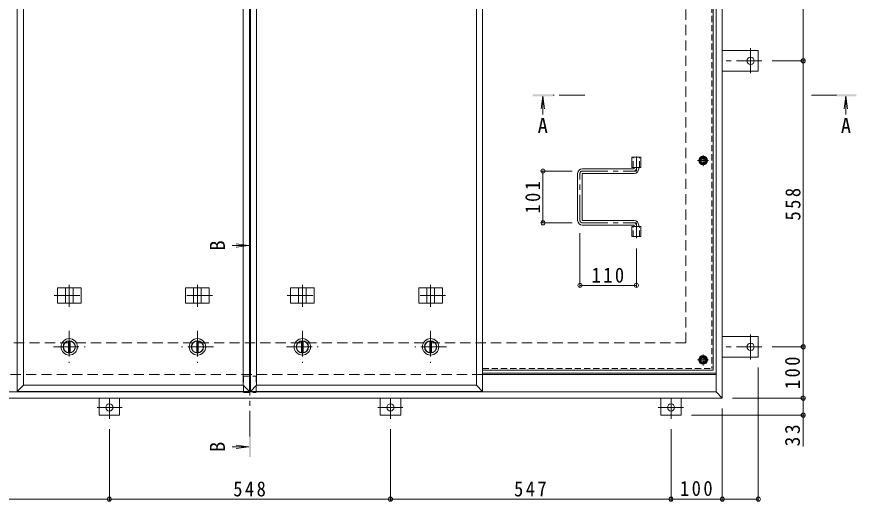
# Model space of a CAD drawing. Units: millimetres at full size, sheet at 1:10. Extents: x -2670 to 2753, y -1962 to 1808.
# Drawn here: x -1831 to -195, y -326 to 619 of the extents above; entities that cross this region are included whole.
import ezdxf
from ezdxf.enums import TextEntityAlignment as Align

# ---------------------------------------------------------------- set-up
doc = ezdxf.new("R2010")
doc.units = ezdxf.units.MM
doc.header["$LTSCALE"] = 10
doc.header["$PDMODE"] = 32
doc.header["$PDSIZE"] = 8
for name, pattern in [('CHAIN1', [8, 5, -1, 1, -1]), ('DASHED1', [1.8, 1.2, -0.6]), ('DASHED2', [3, 2, -1])]:
    doc.linetypes.add(name, pattern=pattern)
for name, color, linetype, lineweight in [('0-1_躯体', 2, 'Continuous', 9), ('0-2_仕上', 3, 'Continuous', 9), ('0-3_建具', 4, 'Continuous', 9), ('0-5_寸法', 7, 'DASHED1', 9), ('0-6_ハッチ', 6, 'Continuous', 9), ('0-7', 5, 'Continuous', 5), ('0-A', 3, 'CHAIN1', 9), ('0-B', 2, 'Continuous', 9), ('0-C', 2, 'Continuous', 9), ('0-E', 3, 'Continuous', 9), ('0-F', 7, 'Continuous', 9)]:
    doc.layers.add(name, color=color, linetype=linetype, lineweight=lineweight)
doc.styles.add('ＭＳ ゴシック', font='')
doc.styles.get('ＭＳ ゴシック').set_extended_font_data('MS Gothic')

msp = doc.modelspace()

# ---------------------------------------------------------------- linework, layer by layer
at = {"layer": '0-1_躯体', "linetype": 'DASHED2'}
for p, q in [((-526.83, -16.56), (-526.83, 1083.44)), ((-2226.83, -16.56), (-526.83, -16.56)), ((-923.33, -78.56), (-2285.83, -78.56))]:
    msp.add_line(p, q, dxfattribs=at)
at = {"layer": '0-1_躯体'}
msp.add_line((-467.83, -78.56), (-923.33, -78.56), dxfattribs=at)
at = {"layer": '0-2_仕上'}
for p, q in [((-1830.33, -111.56), (-1830.33, 1178.44)), ((-1377.83, 1178.44), (-1377.83, -111.56)), ((-1375.83, -111.56), (-1375.83, 1178.44)), ((-923.33, 1178.44), (-923.33, -111.56)), ((-1818.33, -99.56), (-1818.33, 1166.44)), ((-1389.83, 1166.44), (-1389.83, -99.56)), ((-1363.83, -99.56), (-1363.83, 1166.44)), ((-935.33, 1166.44), (-935.33, -99.56)), ((-631.98, 325.44), (-631.98, 345.44)), ((-631.98, 345.44), (-614.68, 345.44)), ((-614.68, 325.44), (-614.68, 345.44)), ((-631.98, 325.44), (-614.68, 325.44)), ((-631.98, 190.44), (-631.98, 210.44)), ((-631.98, 210.44), (-614.68, 210.44)), ((-614.68, 190.44), (-614.68, 210.44)), ((-631.98, 190.44), (-614.68, 190.44)), ((-1830.33, -111.56), (-1818.33, -99.56)), ((-1377.83, -111.56), (-1830.33, -111.56)), ((-1375.83, -111.56), (-1363.83, -99.56)), ((-923.33, -111.56), (-1375.83, -111.56))]:
    msp.add_line(p, q, dxfattribs=at)
at = {"layer": '0-2_仕上', "color": 4}
for p, q in [((-805.83, 464.44), (-809.09, 439.65)), ((-805.83, 464.44), (-805.83, 428.83)), ((-805.83, 464.44), (-802.56, 439.65)), ((-214.75, 464.44), (-218.01, 439.65)), ((-214.75, 464.44), (-211.49, 439.65)), ((-214.75, 464.44), (-214.75, 428.83)), ((-1378.83, 173.2), (-1411.6, 173.2)), ((-1378.83, 173.2), (-1403.61, 176.46)), ((-1378.83, 173.2), (-1403.61, 169.94)), ((-1378.83, -219.66), (-1411.6, -219.66)), ((-1378.83, -219.66), (-1403.61, -216.4)), ((-1378.83, -219.66), (-1403.61, -222.92))]:
    msp.add_line(p, q, dxfattribs=at)
at = {"layer": '0-2_仕上', "color": 4, "linetype": 'CHAIN1'}
for p, q in [((-723.56, 466.44), (-785.83, 466.44)), ((-233.38, 466.44), (-282.06, 466.44)), ((-1376.83, -199.66), (-1376.83, 153.2))]:
    msp.add_line(p, q, dxfattribs=at)
at = {"layer": '0-2_仕上', "linetype": 'DASHED1'}
for p, q in [((-629.68, 325.44), (-629.68, 345.44)), ((-616.98, 325.44), (-616.98, 345.44)), ((-629.68, 190.44), (-629.68, 210.44)), ((-616.98, 190.44), (-616.98, 210.44))]:
    msp.add_line(p, q, dxfattribs=at)
at = {"layer": '0-2_仕上'}
for points in [[(-1377.83, -111.56), (-1389.83, -99.56), (-1818.33, -99.56)], [(-923.33, -111.56), (-935.33, -99.56), (-1363.83, -99.56)]]:
    msp.add_lwpolyline(points, dxfattribs=at)
at = {"layer": '0-2_仕上', "color": 4}
for points in [[(-825.83, 464.44), (-825.83, 468.44), (-785.83, 464.44), (-785.83, 468.44)], [(-234.75, 464.44), (-234.75, 468.44), (-194.75, 464.44), (-194.75, 468.44)], [(-1374.83, 193.2), (-1378.83, 193.2), (-1374.83, 153.2), (-1378.83, 153.2)], [(-1378.83, -239.66), (-1374.83, -239.66), (-1378.83, -199.66), (-1374.83, -199.66)]]:
    msp.add_solid(points, dxfattribs=at)
at = {"layer": '0-3_建具', "color": 2}
for p, q in [((-467.83, -112.56), (-467.83, 1179.44)), ((-455.83, -124.56), (-455.83, 1191.44)), ((-467.83, -78.56), (-923.33, -78.56)), ((-467.83, -112.56), (-2285.83, -112.56)), ((-455.83, -124.56), (-467.83, -112.56)), ((-455.83, -124.56), (-2297.83, -124.56))]:
    msp.add_line(p, q, dxfattribs=at)
at = {"layer": '0-3_建具'}
for p, q in [((-1752.17, 60.44), (-1752.17, 90.44)), ((-1752.17, 90.44), (-1705.99, 90.44)), ((-1736.58, 60.44), (-1736.58, 90.44)), ((-1721.58, 60.44), (-1721.58, 90.44)), ((-1705.99, 60.44), (-1705.99, 90.44)), ((-1455.99, 90.44), (-1502.17, 90.44)), ((-1502.17, 60.44), (-1502.17, 90.44)), ((-1486.58, 60.44), (-1486.58, 90.44)), ((-1471.58, 60.44), (-1471.58, 90.44)), ((-1455.99, 60.44), (-1455.99, 90.44)), ((-1297.67, 60.44), (-1297.67, 90.44)), ((-1297.67, 90.44), (-1251.49, 90.44)), ((-1282.08, 60.44), (-1282.08, 90.44)), ((-1267.08, 60.44), (-1267.08, 90.44)), ((-1251.49, 60.44), (-1251.49, 90.44)), ((-1001.49, 90.44), (-1047.67, 90.44)), ((-1047.67, 60.44), (-1047.67, 90.44)), ((-1032.08, 60.44), (-1032.08, 90.44)), ((-1017.08, 60.44), (-1017.08, 90.44)), ((-1001.49, 60.44), (-1001.49, 90.44)), ((-1752.17, 60.44), (-1705.99, 60.44)), ((-1455.99, 60.44), (-1502.17, 60.44)), ((-1297.67, 60.44), (-1251.49, 60.44)), ((-1001.49, 60.44), (-1047.67, 60.44))]:
    msp.add_line(p, q, dxfattribs=at)
at = {"layer": '0-3_建具', "linetype": 'CHAIN1'}
for p, q in [((-1729.08, 53.32), (-1729.08, 96.56)), ((-1479.08, 53.32), (-1479.08, 96.56)), ((-1274.58, 53.32), (-1274.58, 96.56)), ((-1024.58, 53.32), (-1024.58, 96.56)), ((-1758.49, 75.44), (-1699.67, 75.44)), ((-1449.67, 75.44), (-1508.49, 75.44)), ((-1303.99, 75.44), (-1245.17, 75.44)), ((-995.17, 75.44), (-1053.99, 75.44))]:
    msp.add_line(p, q, dxfattribs=at)
at = {"layer": '0-5_寸法'}
for p, q in [((-1389.13, -81.76), (-1389.13, -113.76)), ((-1389.13, -81.76), (-1364.53, -81.76)), ((-1364.53, -81.76), (-1364.53, -113.76)), ((-1389.13, -113.76), (-1364.53, -113.76))]:
    msp.add_line(p, q, dxfattribs=at)
at = {"layer": '0-6_ハッチ', "linetype": 'CHAIN1'}
for p, q in [((-623.33, 346.82), (-623.33, 318.44)), ((-733.33, 221.95), (-733.33, 313.93)), ((-728.82, 318.44), (-623.33, 318.44)), ((-728.82, 217.44), (-623.33, 217.44)), ((-623.33, 187.55), (-623.33, 217.44))]:
    msp.add_line(p, q, dxfattribs=at)
at = {"layer": '0-6_ハッチ'}
for p, q in [((-737.83, 221.94), (-737.83, 313.94)), ((-628.83, 322.94), (-728.83, 322.94)), ((-728.83, 222.94), (-728.83, 312.94)), ((-727.83, 313.94), (-627.83, 313.94)), ((-627.83, 323.94), (-627.83, 325.44)), ((-618.83, 322.94), (-618.83, 325.44)), ((-628.83, 212.94), (-728.83, 212.94)), ((-727.83, 221.94), (-627.83, 221.94)), ((-618.83, 212.94), (-618.83, 210.44)), ((-627.83, 211.94), (-627.83, 210.44)), ((-923.33, -75.56), (-467.83, -75.56)), ((-923.33, -78.56), (-467.83, -78.56))]:
    msp.add_line(p, q, dxfattribs=at)
for centre, radius, start, end in [((-728.83, 313.94), 9, 90, 180), ((-727.83, 312.94), 1, 90, 180), ((-628.83, 323.94), 1, 270, 0), ((-627.83, 322.94), 9, 270, 0), ((-728.83, 221.94), 9, 180, 270), ((-727.83, 222.94), 1, 180, 270), ((-628.83, 211.94), 1, 0, 90), ((-627.83, 212.94), 9, 0, 90)]:
    msp.add_arc(centre, radius, start, end, dxfattribs=at)
at = {"layer": '0-6_ハッチ', "linetype": 'CHAIN1'}
for centre, radius, start, end in [((-728.82, 313.93), 4.51, 90, 180), ((-627.83, 322.94), 4.5, 270.29569, 0), ((-728.82, 221.95), 4.51, 180, 270), ((-627.83, 212.94), 4.5, 0, 89.70431)]:
    msp.add_arc(centre, radius, start, end, dxfattribs=at)
at = {"layer": '0-7'}
for centre, radius in [((-493.33, 338.94), 5), ((-493.33, 338.94), 4.19), ((-493.33, -50.06), 5), ((-493.33, -50.06), 4.19)]:
    msp.add_circle(centre, radius, dxfattribs=at)
at = {"layer": '0-A', "linetype": 'DASHED1'}
for p in [(-476.53, 657.19), (-923.33, -66.86)]:
    msp.add_line(p, (-476.53, -66.86), dxfattribs=at)
at = {"layer": '0-A', "linetype": 'Continuous'}
for q in [(-473.33, 655.95), (-923.33, -70.06)]:
    msp.add_line((-473.33, -70.06), q, dxfattribs=at)
at = {"layer": '0-A'}
for p, q in [((-493.33, 328.26), (-493.33, 349.62)), ((-482.65, 338.94), (-504.01, 338.94)), ((-493.33, -60.74), (-493.33, -39.38)), ((-482.65, -50.06), (-504.01, -50.06))]:
    msp.add_line(p, q, dxfattribs=at)
at = {"layer": '0-B'}
for p, q in [((-500.83, 338.94), (-497.07, 345.44)), ((-497.07, 345.44), (-489.58, 345.44)), ((-485.83, 338.94), (-489.58, 345.44)), ((-500.83, 338.94), (-497.07, 332.44)), ((-497.07, 332.44), (-489.58, 332.44)), ((-485.83, 338.94), (-489.58, 332.44)), ((-500.83, -50.06), (-497.07, -43.56)), ((-497.07, -43.56), (-489.58, -43.56)), ((-485.83, -50.06), (-489.58, -43.56)), ((-500.83, -50.06), (-497.07, -56.56)), ((-497.07, -56.56), (-489.58, -56.56)), ((-485.83, -50.06), (-489.58, -56.56))]:
    msp.add_line(p, q, dxfattribs=at)
for centre, radius in [((-493.33, 338.94), 8.5), ((-493.33, 338.94), 6.5), ((-493.33, -50.06), 8.5), ((-493.33, -50.06), 6.5)]:
    msp.add_circle(centre, radius, dxfattribs=at)
at = {"layer": '0-C', "linetype": 'CHAIN1'}
for p, q in [((-1729.08, 6.44), (-1729.08, -55.56)), ((-1479.08, 6.44), (-1479.08, -55.56)), ((-1274.58, 6.44), (-1274.58, -55.56)), ((-1024.58, 6.44), (-1024.58, -55.56)), ((-1760.08, -24.56), (-1698.08, -24.56)), ((-1448.08, -24.56), (-1510.08, -24.56)), ((-1305.58, -24.56), (-1243.58, -24.56)), ((-993.58, -24.56), (-1055.58, -24.56))]:
    msp.add_line(p, q, dxfattribs=at)
at = {"layer": '0-C'}
for p, q in [((-1730.58, -35.96), (-1730.58, -13.16)), ((-1727.58, -35.96), (-1727.58, -13.16)), ((-1480.58, -35.96), (-1480.58, -13.16)), ((-1477.58, -35.96), (-1477.58, -13.16)), ((-1276.08, -35.96), (-1276.08, -13.16)), ((-1273.08, -35.96), (-1273.08, -13.16)), ((-1026.08, -35.96), (-1026.08, -13.16)), ((-1023.08, -35.96), (-1023.08, -13.16))]:
    msp.add_line(p, q, dxfattribs=at)
for centre, radius in [((-1729.08, -24.56), 16), ((-1729.08, -24.56), 12), ((-1729.08, -24.56), 11.5), ((-1479.08, -24.56), 16), ((-1479.08, -24.56), 12), ((-1479.08, -24.56), 11.5), ((-1274.58, -24.56), 16), ((-1274.58, -24.56), 12), ((-1274.58, -24.56), 11.5), ((-1024.58, -24.56), 16), ((-1024.58, -24.56), 12), ((-1024.58, -24.56), 11.5)]:
    msp.add_circle(centre, radius, dxfattribs=at)
at = {"layer": '0-E', "linetype": 'CHAIN1'}
for p, q in [((-400.63, 558.28), (-400.63, 509.39)), ((-378.47, 533.44), (-455.83, 533.44)), ((-400.63, -49.4), (-400.63, -0.51)), ((-378.47, -24.56), (-455.83, -24.56)), ((-1650.83, -164.92), (-1650.83, -124.76)), ((-1102.83, -164.92), (-1102.83, -124.76)), ((-555.83, -164.92), (-555.83, -124.76)), ((-1625.99, -142.76), (-1674.87, -142.76)), ((-1127.67, -142.76), (-1078.78, -142.76)), ((-580.67, -142.76), (-531.78, -142.76))]:
    msp.add_line(p, q, dxfattribs=at)
at = {"layer": '0-E'}
for p, q in [((-455.83, 553.44), (-385.63, 553.44)), ((-385.63, 553.44), (-385.63, 513.44)), ((-455.83, 513.44), (-385.63, 513.44)), ((-455.83, -4.56), (-385.63, -4.56)), ((-385.63, -44.56), (-385.63, -4.56)), ((-455.83, -44.56), (-385.63, -44.56)), ((-1670.83, -124.56), (-1670.83, -157.76)), ((-1630.83, -124.56), (-1630.83, -157.76)), ((-1122.83, -124.56), (-1122.83, -157.76)), ((-1082.83, -124.56), (-1082.83, -157.76)), ((-575.83, -124.56), (-575.83, -157.76)), ((-535.83, -124.56), (-535.83, -157.76)), ((-1630.83, -157.76), (-1670.83, -157.76)), ((-1122.83, -157.76), (-1082.83, -157.76)), ((-575.83, -157.76), (-535.83, -157.76))]:
    msp.add_line(p, q, dxfattribs=at)
for centre in [(-400.63, 533.44), (-400.63, -24.56), (-1650.83, -142.76), (-1102.83, -142.76), (-555.83, -142.76)]:
    msp.add_circle(centre, 7, dxfattribs=at)
at = {"layer": '0-F'}
for p, q in [((-298.06, 1091.44), (-298.06, 533.44)), ((-295.06, 533.44), (-358.47, 533.44)), ((-298.06, 533.44), (-298.06, -24.56)), ((-808.48, 318.44), (-748.82, 318.44)), ((-805.48, 318.44), (-805.48, 217.44)), ((-808.48, 217.44), (-748.82, 217.44)), ((-733.33, 92.29), (-733.33, 197.44)), ((-623.33, 92.29), (-623.33, 167.55)), ((-623.33, 95.29), (-733.33, 95.29)), ((-295.06, -24.56), (-358.47, -24.56)), ((-298.06, -24.56), (-298.06, -124.56)), ((-385.63, -324.73), (-385.63, -64.56)), ((-295.06, -124.56), (-435.83, -124.56)), ((-298.06, -124.56), (-298.06, -157.76)), ((-455.83, -324.73), (-455.83, -144.56)), ((-295.06, -157.76), (-515.83, -157.76)), ((-298.06, -157.76), (-298.06, -218.77)), ((-1650.83, -324.73), (-1650.83, -184.92)), ((-1102.83, -324.73), (-1102.83, -184.92)), ((-555.83, -324.73), (-555.83, -184.92)), ((-2197.83, -321.73), (-1650.83, -321.73)), ((-1650.83, -321.73), (-1102.83, -321.73)), ((-1102.83, -321.73), (-555.83, -321.73)), ((-555.83, -321.73), (-455.83, -321.73)), ((-455.83, -321.73), (-385.63, -321.73))]:
    msp.add_line(p, q, dxfattribs=at)
for p in [(-298.06, 533.44), (-805.48, 318.44), (-805.48, 217.44), (-733.33, 95.29), (-623.33, 95.29), (-298.06, -24.56), (-298.06, -124.56), (-298.06, -157.76), (-1650.83, -321.73), (-1102.83, -321.73), (-555.83, -321.73), (-455.83, -321.73), (-385.63, -321.73)]:
    msp.add_point(p, dxfattribs=at)

# ---------------------------------------------------------------- texts
at = {"layer": '0-5_寸法', "color": 2, "style": 'ＭＳ ゴシック'}
for p in [(-815.83, 383.74), (-224.75, 383.74)]:
    msp.add_text('A', height=29.33, dxfattribs=at).set_placement(p, align=Align.BOTTOM_LEFT)
for p in [(-1416.69, 163.2), (-1416.69, -229.66)]:
    msp.add_text('B', height=29.33, rotation=90, dxfattribs=at).set_placement(p, align=Align.BOTTOM_LEFT)
at = {"layer": '0-F', "color": 2, "char_height": 29.33, "attachment_point": 7, "rotation": 90, "style": 'ＭＳ ゴシック'}
for s, insert in [('\\T1.27;\\W0.9;101', (-810.48, 235.44)), ('\\T1.27;\\W0.9;558', (-303.06, 221.94)), ('\\T1.27;\\W0.9;100', (-304.06, -107.06)), ('\\T1.27;\\W0.95;33', (-304.06, -218.77))]:
    msp.add_mtext(s, dxfattribs=dict(at, insert=insert))
at = {"layer": '0-F', "color": 2, "char_height": 29.33, "attachment_point": 7, "style": 'ＭＳ ゴシック'}
for s, insert in [('\\T1.27;\\W0.9;110', (-710.83, 100.29)), ('\\T1.27;\\W0.9;548', (-1409.33, -316.73)), ('\\T1.27;\\W0.9;547', (-861.83, -316.73)), ('\\T1.27;\\W0.9;100', (-538.33, -315.73))]:
    msp.add_mtext(s, dxfattribs=dict(at, insert=insert))

doc.saveas('drawing.dxf')
